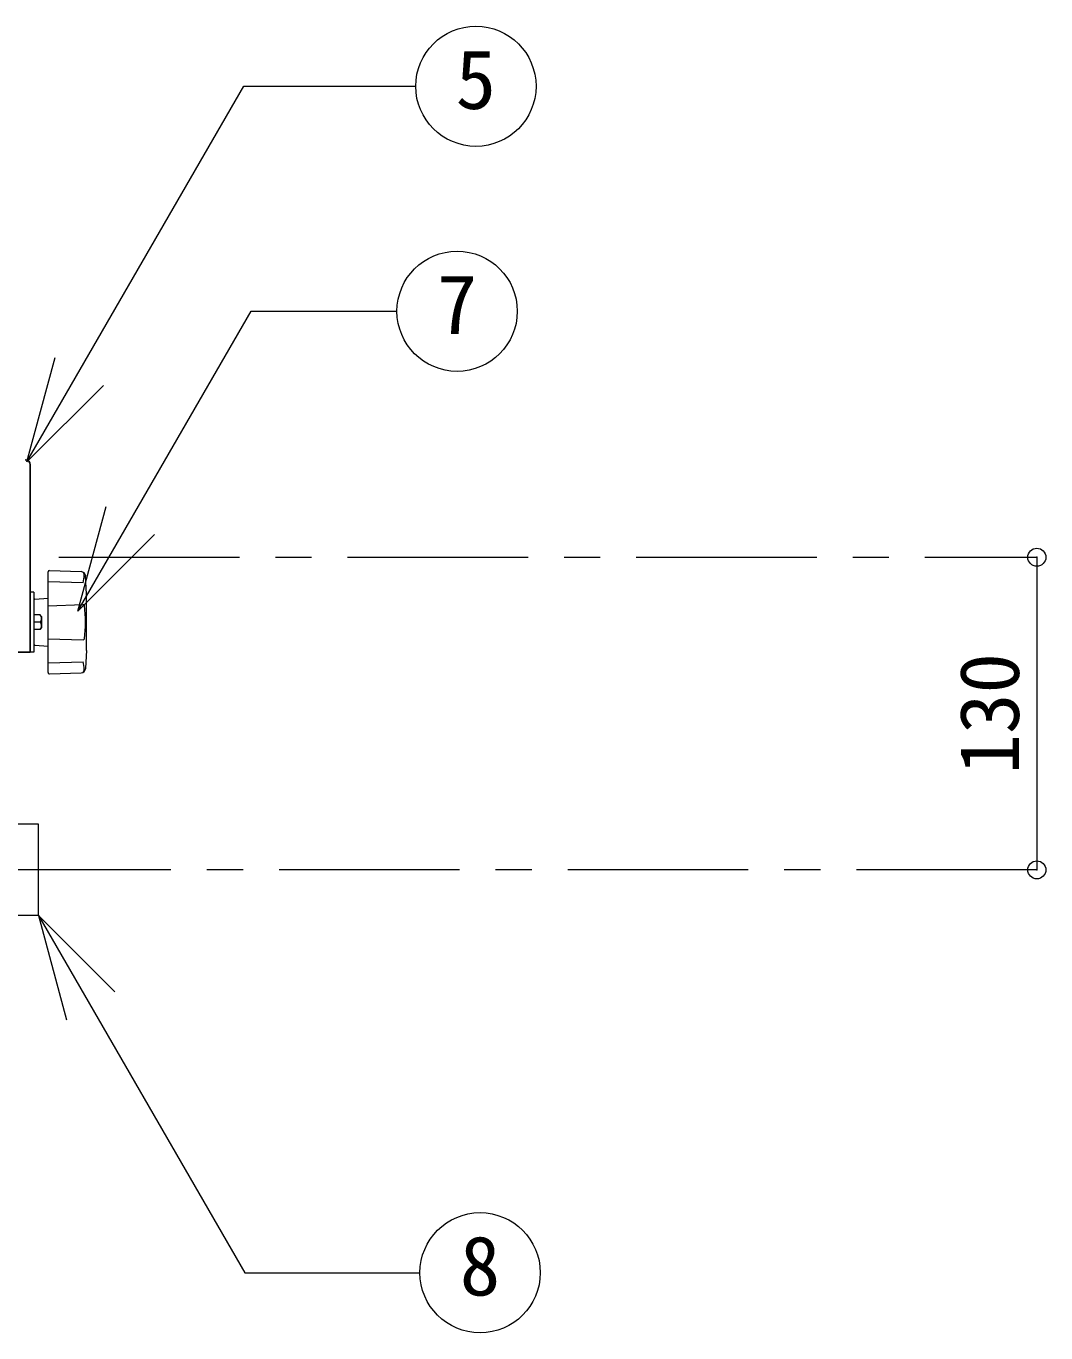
# Model space of a CAD drawing. Units: millimetres at full size, sheet at 1:15; details may follow other scales. Extents: x -3184 to 2891, y -2037 to 2178.
# Drawn here: x -1817 to -1393, y -483 to 61 of the extents above; entities that cross this region are included whole.
import ezdxf
from ezdxf.enums import TextEntityAlignment as Align

# ---------------------------------------------------------------- set-up
doc = ezdxf.new("R2010")
doc.units = ezdxf.units.MM
doc.header["$LTSCALE"] = 15
doc.header["$PDMODE"] = 32
doc.header["$PDSIZE"] = 7.5
doc.linetypes.add('CHAIN1', pattern=[8, 5, -1, 1, -1])
doc.layers.add('0-0', color=7, linetype='Continuous', lineweight=18)
doc.styles.add('ＭＳ ゴシック', font='')
doc.styles.get('ＭＳ ゴシック').set_extended_font_data('MS Gothic')

msp = doc.modelspace()

# ---------------------------------------------------------------- linework, layer by layer
at = {"layer": '0-0'}
for p, q in [((-1795.3, -182.53), (-1723.28, -57.79)), ((-1723.28, -57.79), (-1662.69, -57.79)), ((-1816.5, -120.45), (-1804.85, -76.98)), ((-1816.5, -120.45), (-1784.68, -88.63)), ((-1795.3, -182.53), (-1783.65, -139.06)), ((-1795.3, -182.53), (-1763.48, -150.71)), ((-1807.7, -208.09), (-1807.7, -166.17)), ((-1807.19, -165.67), (-1794.04, -166.09)), ((-1791.72, -175.37), (-1792.11, -167.98)), ((-1807.7, -170.2), (-1793.15, -170.68)), ((-1813.7, -174.63), (-1815.2, -174.63)), ((-1813.24, -177.59), (-1807.7, -177.13)), ((-1791.7, -198.37), (-1791.7, -175.89)), ((-1811.08, -184.13), (-1813.7, -184.13)), ((-1810.45, -184.78), (-1810.45, -189.48)), ((-1807.7, -180.28), (-1793.15, -179.79)), ((-1811.08, -187.13), (-1813.7, -187.13)), ((-1811.08, -190.13), (-1813.7, -190.13)), ((-1807.7, -193.98), (-1793.15, -194.47)), ((-1813.24, -196.67), (-1807.7, -197.13)), ((-1791.72, -198.89), (-1792.11, -206.28)), ((-1807.7, -204.06), (-1793.15, -203.58)), ((-1807.19, -208.59), (-1794.04, -208.17)), ((-1811.7, -309.13), (-1821.7, -309.13)), ((-1811.76, -309.06), (-1800.11, -352.52)), ((-1811.76, -309.06), (-1779.94, -340.88))]:
    msp.add_line(p, q, dxfattribs=at)
at = {"layer": '0-0', "color": 5, "lineweight": 25}
for p in [(-1815.2, -121.63), (-2253.23, -199.63)]:
    msp.add_line(p, (-1815.2, -199.63), dxfattribs=at)
at = {"layer": '0-0', "color": 4, "linetype": 'CHAIN1', "lineweight": 9}
for p, q in [((-1803.2, -160.13), (-1396.7, -160.13)), ((-1396.7, -290.13), (-1886.7, -290.13))]:
    msp.add_line(p, q, dxfattribs=at)
at = {"layer": '0-0', "color": 4, "lineweight": 9}
msp.add_line((-1396.7, -160.13), (-1396.7, -290.13), dxfattribs=at)
at = {"layer": '0-0'}
for points in [[(-1816.5, -120.45), (-1726.29, 35.79), (-1654.89, 35.79)], [(-1813.7, -174.63), (-1813.7, -199.63), (-1815.2, -199.63)], [(-1811.7, -309.13), (-1811.7, -271.13), (-1821.7, -271.13)], [(-1811.76, -309.06), (-1725.94, -457.71), (-1653.14, -457.71)]]:
    msp.add_lwpolyline(points, dxfattribs=at)
for centre in [(-1629.89, 35.79), (-1637.69, -57.79), (-1628.14, -457.71)]:
    msp.add_circle(centre, 25, dxfattribs=at)
at = {"layer": '0-0', "color": 5, "lineweight": 25}
msp.add_arc((-1817.2, -121.63), 2, 0, 90, dxfattribs=at)
at = {"layer": '0-0'}
for centre, radius, start, end in [((-1807.2, -166.17), 0.5, 88.1542, 180), ((-1794.1, -168.09), 2, 3.0191, 88.1542), ((-1802.66, -167.71), 9.96, 342.62, 1.0906), ((-1794.77, -167.63), 2.07, 3.0276, 38.733), ((-1813.2, -178.09), 0.5, 94.7636, 180), ((-1801.7, -175.89), 10, 0, 3.0191), ((-1812.02, -185.66), 1.79, 29.2406, 58.3719), ((-1812.56, -185.63), 2.11, 314.6245, 45.3755), ((-1793.14, -180.29), 0.5, 7.2987, 91.9091), ((-1846.54, -187.13), 54.34, 352.7013, 7.2987), ((-1812.56, -188.63), 2.11, 314.6245, 45.3755), ((-1812.02, -188.6), 1.79, 301.6281, 330.7594), ((-1793.14, -193.97), 0.5, 268.0908, 352.7013), ((-1813.2, -196.17), 0.5, 180, 265.2364), ((-1801.7, -198.37), 10, 356.9809, 0), ((-1794.1, -206.17), 2, 271.8458, 356.9809), ((-1802.66, -206.55), 9.96, 358.9094, 17.38), ((-1807.2, -208.09), 0.5, 180, 271.8458), ((-1794.77, -206.63), 2.07, 321.267, 356.9724)]:
    msp.add_arc(centre, radius, start, end, dxfattribs=at)
at = {"layer": '0-0', "color": 1}
for p in [(-1396.7, -160.13), (-1396.7, -290.13)]:
    msp.add_point(p, dxfattribs=at)

# ---------------------------------------------------------------- texts
at = {"layer": '0-0', "style": 'ＭＳ ゴシック'}
for s, p in [('5', (-1638.32, 18.92)), ('7', (-1646.13, -74.67)), ('8', (-1636.58, -474.58))]:
    msp.add_text(s, height=24.74, dxfattribs=at).set_placement(p, align=Align.BOTTOM_LEFT)
msp.add_text('130', height=24.74, rotation=90, dxfattribs=at).set_placement((-1396.7, -250.44), align=Align.BOTTOM_LEFT)

doc.saveas('drawing.dxf')
